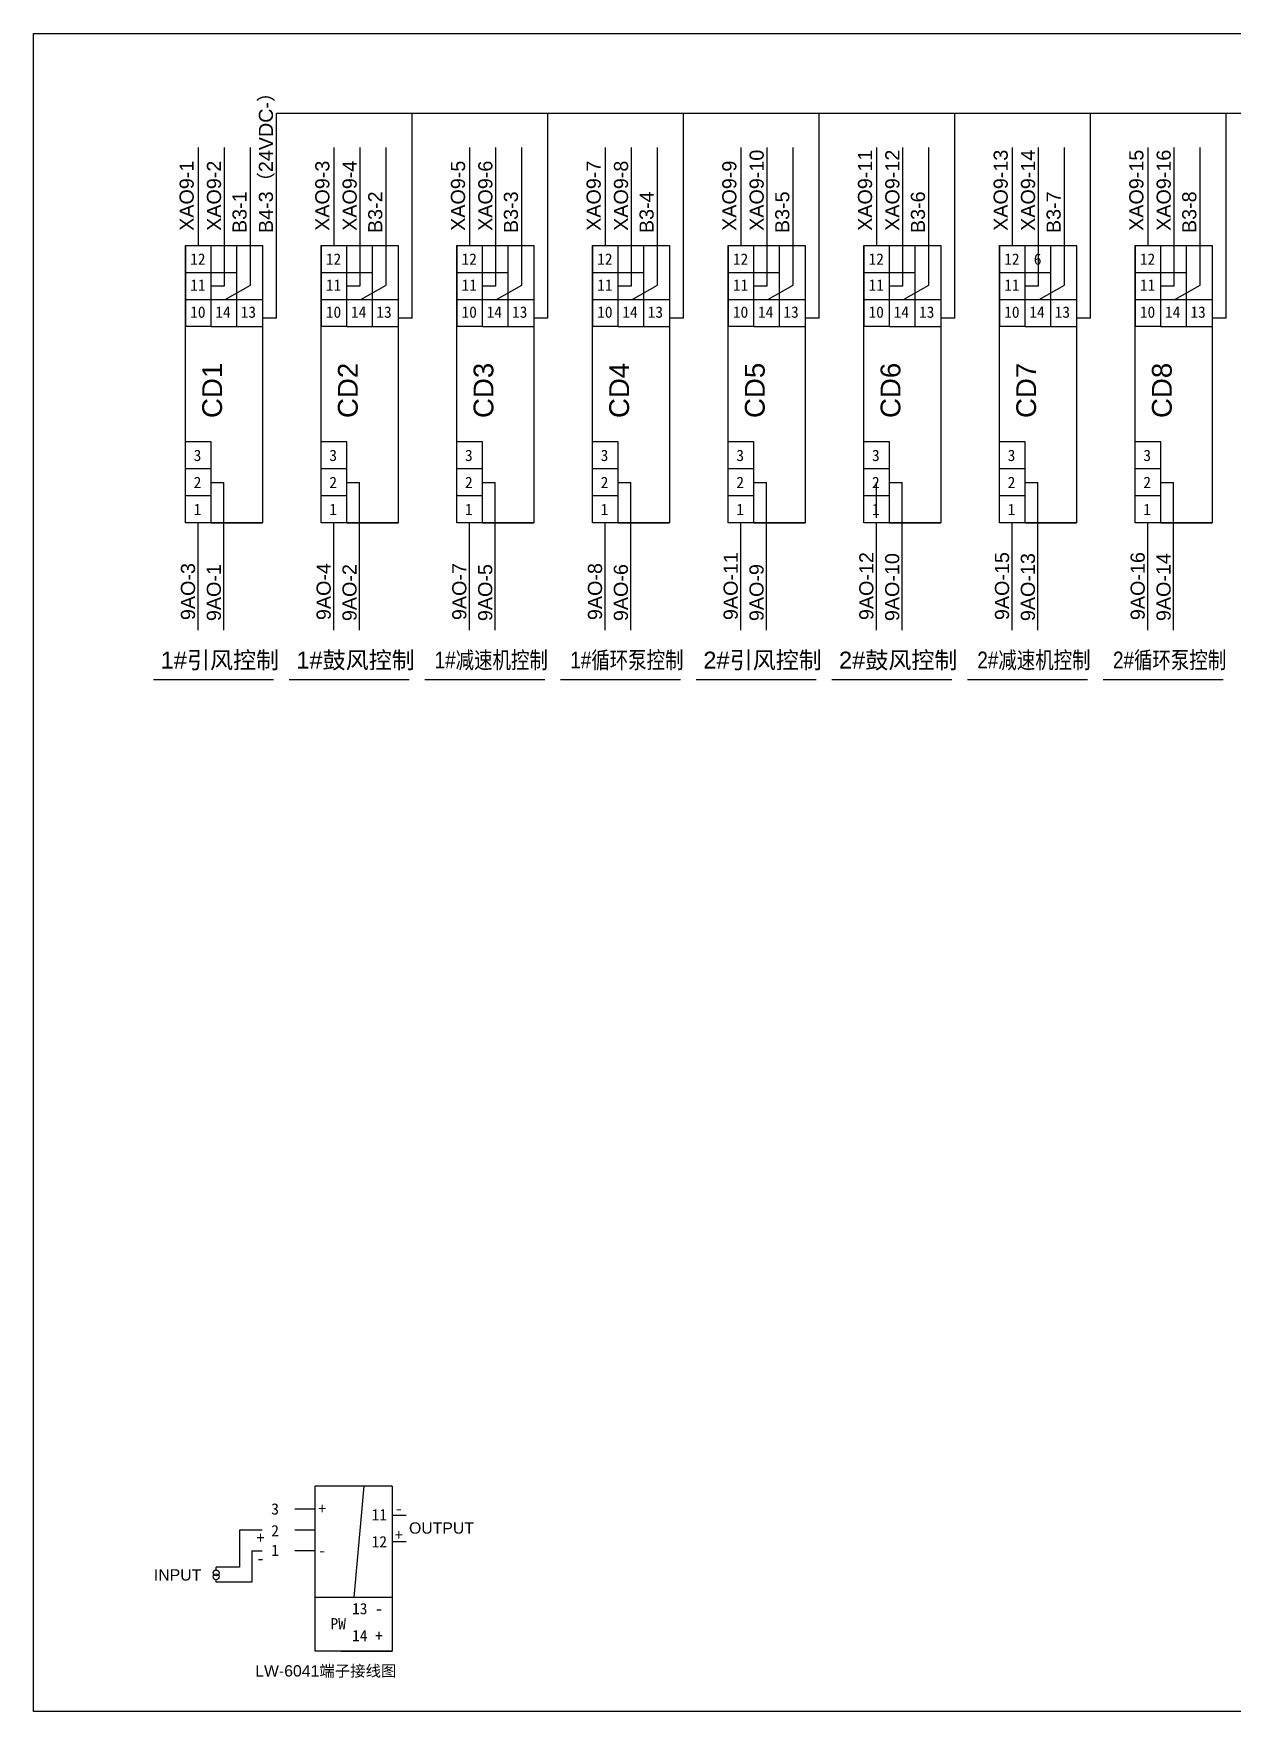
# Model space of a CAD drawing. Extents: x -159874 to -117758, y 9787 to 31117.
# Drawn here: x -141451 to -139330, y 16917 to 19887 of the extents above; entities that cross this region are included whole.
import ezdxf
from ezdxf.enums import TextEntityAlignment as Align

# ---------------------------------------------------------------- set-up
doc = ezdxf.new("R2010")
doc.units = 0
doc.layers.get('0').update_dxf_attribs({"linetype": 'CONTINUOUS'})
doc.layers.add('1', color=143, linetype='CONTINUOUS')
doc.layers.add('TEXT', color=3, linetype='CONTINUOUS')
doc.styles.add('Arial', font='arial.ttf')
doc.styles.get("Standard").update_dxf_attribs({"font": ''})
doc.styles.get('Standard').set_extended_font_data('SimSun')

msp = doc.modelspace()

# ---------------------------------------------------------------- linework, layer by layer
for p, q in [((-141021.09187, 19383.08503), (-141021.09187, 19745.65428)), ((-141021.09187, 19745.65428), (-137421.09187, 19745.65428)), ((-140781.09187, 19383.08503), (-140781.09187, 19745.65428)), ((-140541.09187, 19383.08503), (-140541.09187, 19745.65428)), ((-140301.09187, 19383.08503), (-140301.09187, 19745.65428)), ((-140061.09187, 19383.08503), (-140061.09187, 19745.65428)), ((-139821.09187, 19383.08503), (-139821.09187, 19745.65428)), ((-139581.09187, 19383.08503), (-139581.09187, 19745.65428)), ((-139341.09187, 19383.08503), (-139341.09187, 19745.65428)), ((-141159.28754, 19684.66827), (-141159.28754, 19511.19195)), ((-141113.6794, 19684.66827), (-141113.6794, 19439.62884)), ((-141066.69982, 19441.32991), (-141066.69982, 19684.66827)), ((-140919.28754, 19684.66827), (-140919.28754, 19511.19195)), ((-140873.6794, 19684.66827), (-140873.6794, 19439.62884)), ((-140826.69982, 19441.32991), (-140826.69982, 19684.66827)), ((-140679.28754, 19684.66827), (-140679.28754, 19511.19195)), ((-140633.6794, 19684.66827), (-140633.6794, 19439.62884)), ((-140586.69982, 19441.32991), (-140586.69982, 19684.66827)), ((-140439.28754, 19684.66827), (-140439.28754, 19511.19195)), ((-140393.6794, 19684.66827), (-140393.6794, 19439.62884)), ((-140346.69982, 19441.32991), (-140346.69982, 19684.66827)), ((-140199.28754, 19684.66827), (-140199.28754, 19511.19195)), ((-140153.6794, 19684.66827), (-140153.6794, 19439.62884)), ((-140106.69982, 19441.32991), (-140106.69982, 19684.66827)), ((-139959.28754, 19684.66827), (-139959.28754, 19511.19195)), ((-139913.6794, 19684.66827), (-139913.6794, 19439.62884)), ((-139866.69982, 19441.32991), (-139866.69982, 19684.66827)), ((-139719.28754, 19684.66827), (-139719.28754, 19511.19195)), ((-139673.6794, 19684.66827), (-139673.6794, 19439.62884)), ((-139626.69982, 19441.32991), (-139626.69982, 19684.66827)), ((-139479.28754, 19684.66827), (-139479.28754, 19511.19195)), ((-139433.6794, 19684.66827), (-139433.6794, 19439.62884)), ((-139386.69982, 19441.32991), (-139386.69982, 19684.66827)), ((-141113.6794, 19439.62884), (-141136.48352, 19439.62884)), ((-141111.56031, 19415.59382), (-141066.69982, 19441.32991)), ((-140873.6794, 19439.62884), (-140896.48352, 19439.62884)), ((-140871.56031, 19415.59382), (-140826.69982, 19441.32991)), ((-140633.6794, 19439.62884), (-140656.48352, 19439.62884)), ((-140631.56031, 19415.59382), (-140586.69982, 19441.32991)), ((-140393.6794, 19439.62884), (-140416.48352, 19439.62884)), ((-140391.56031, 19415.59382), (-140346.69982, 19441.32991)), ((-140153.6794, 19439.62884), (-140176.48352, 19439.62884)), ((-140151.56031, 19415.59382), (-140106.69982, 19441.32991)), ((-139913.6794, 19439.62884), (-139936.48352, 19439.62884)), ((-139911.56031, 19415.59382), (-139866.69982, 19441.32991)), ((-139673.6794, 19439.62884), (-139696.48352, 19439.62884)), ((-139671.56031, 19415.59382), (-139626.69982, 19441.32991)), ((-139433.6794, 19439.62884), (-139456.48352, 19439.62884)), ((-139431.56031, 19415.59382), (-139386.69982, 19441.32991)), ((-141021.09187, 19383.08503), (-141045.57155, 19383.08503)), ((-140781.09187, 19383.08503), (-140805.57155, 19383.08503)), ((-140541.09187, 19383.08503), (-140565.57155, 19383.08503)), ((-140301.09187, 19383.08503), (-140325.57155, 19383.08503)), ((-140061.09187, 19383.08503), (-140085.57155, 19383.08503)), ((-139821.09187, 19383.08503), (-139845.57155, 19383.08503)), ((-139581.09187, 19383.08503), (-139605.57155, 19383.08503)), ((-139341.09187, 19383.08503), (-139365.57155, 19383.08503)), ((-141136.48352, 19092.22886), (-141113.98352, 19092.22886)), ((-141113.98352, 18830.63491), (-141113.98352, 19092.22886)), ((-140896.48352, 19092.22886), (-140873.98352, 19092.22886)), ((-140873.98352, 18830.63491), (-140873.98352, 19092.22886)), ((-140656.48352, 19092.22886), (-140633.98352, 19092.22886)), ((-140633.98352, 18830.63491), (-140633.98352, 19092.22886)), ((-140416.48352, 19092.22886), (-140393.98352, 19092.22886)), ((-140393.98352, 18830.63491), (-140393.98352, 19092.22886)), ((-140176.48352, 19092.22886), (-140153.98352, 19092.22886)), ((-140153.98352, 18830.63491), (-140153.98352, 19092.22886)), ((-139959.59166, 19029.56145), (-139959.59166, 19092.22886)), ((-139936.48352, 19092.22886), (-139913.98352, 19092.22886)), ((-139913.98352, 18830.63491), (-139913.98352, 19092.22886)), ((-139696.48352, 19092.22886), (-139673.98352, 19092.22886)), ((-139673.98352, 18830.63491), (-139673.98352, 19092.22886)), ((-139456.48352, 19092.22886), (-139433.98352, 19092.22886)), ((-139433.98352, 18830.63491), (-139433.98352, 19092.22886)), ((-141159.59166, 18830.63491), (-141159.59166, 19020.53027)), ((-140919.59166, 18830.63491), (-140919.59166, 19020.53027)), ((-140679.59166, 18830.63491), (-140679.59166, 19020.53027)), ((-140439.59166, 18830.63491), (-140439.59166, 19020.53027)), ((-140199.59166, 18830.63491), (-140199.59166, 19020.53027)), ((-139959.59166, 18830.63491), (-139959.59166, 19020.53027)), ((-139719.59166, 18830.63491), (-139719.59166, 19020.53027)), ((-139479.59166, 18830.63491), (-139479.59166, 19020.53027)), ((-141238.64617, 18743.03828), (-141026.08478, 18743.03828)), ((-140998.64617, 18743.03828), (-140786.08478, 18743.03828)), ((-140758.64617, 18743.03828), (-140546.08478, 18743.03828)), ((-140518.64617, 18743.03828), (-140306.08478, 18743.03828)), ((-140278.64617, 18743.03828), (-140066.08478, 18743.03828)), ((-140038.64617, 18743.03828), (-139826.08478, 18743.03828)), ((-139798.64617, 18743.03828), (-139586.08478, 18743.03828)), ((-139558.64617, 18743.03828), (-139346.08478, 18743.03828)), ((-140866.54552, 17315.34904), (-140884.26306, 17118.88855)), ((-140952.37111, 17274.91298), (-140988.63299, 17274.91298)), ((-140791.37141, 17263.49288), (-140815.85109, 17263.49288)), ((-141046.10379, 17237.58731), (-141086.54845, 17237.58731)), ((-141086.54845, 17237.58731), (-141086.54845, 17171.87147)), ((-140952.37111, 17237.58731), (-140988.63299, 17237.58731)), ((-141064.67143, 17201.03933), (-141064.67143, 17145.37875)), ((-141064.67143, 17201.03933), (-141046.10379, 17201.03933)), ((-140952.37111, 17201.03933), (-140988.63299, 17201.03933)), ((-140791.37141, 17216.67729), (-140815.85109, 17216.67729)), ((-141086.54845, 17171.87147), (-141127.70932, 17171.87147)), ((-141127.70932, 17166.96263), (-141127.70932, 17171.87147)), ((-141127.70932, 17145.37875), (-141127.70932, 17149.86892)), ((-141064.67143, 17145.37875), (-141127.70932, 17145.37875)), ((-140952.37111, 17118.88855), (-140816.15502, 17118.88855))]:
    msp.add_line(p, q)
at = {"color": 1}
for p, q in [((-141182.09156, 19511.19195), (-141182.09156, 19463.39289)), ((-141182.09156, 19020.53027), (-141182.09156, 19511.19195)), ((-141182.09156, 19511.19195), (-141045.87547, 19511.19195)), ((-141136.48352, 19463.39289), (-141136.48352, 19511.19195)), ((-141090.87547, 19367.79476), (-141090.87547, 19511.19195)), ((-141045.87547, 19511.19195), (-141045.87547, 19020.53027)), ((-140942.09156, 19511.19195), (-140942.09156, 19463.39289)), ((-140942.09156, 19020.53027), (-140942.09156, 19511.19195)), ((-140942.09156, 19511.19195), (-140805.87547, 19511.19195)), ((-140896.48352, 19463.39289), (-140896.48352, 19511.19195)), ((-140850.87547, 19367.79476), (-140850.87547, 19511.19195)), ((-140805.87547, 19511.19195), (-140805.87547, 19020.53027)), ((-140702.09156, 19511.19195), (-140702.09156, 19463.39289)), ((-140702.09156, 19020.53027), (-140702.09156, 19511.19195)), ((-140702.09156, 19511.19195), (-140565.87547, 19511.19195)), ((-140656.48352, 19463.39289), (-140656.48352, 19511.19195)), ((-140610.87547, 19367.79476), (-140610.87547, 19511.19195)), ((-140565.87547, 19511.19195), (-140565.87547, 19020.53027)), ((-140462.09156, 19511.19195), (-140462.09156, 19463.39289)), ((-140462.09156, 19020.53027), (-140462.09156, 19511.19195)), ((-140462.09156, 19511.19195), (-140325.87547, 19511.19195)), ((-140416.48352, 19463.39289), (-140416.48352, 19511.19195)), ((-140370.87547, 19367.79476), (-140370.87547, 19511.19195)), ((-140325.87547, 19511.19195), (-140325.87547, 19020.53027)), ((-140222.09156, 19511.19195), (-140222.09156, 19463.39289)), ((-140222.09156, 19020.53027), (-140222.09156, 19511.19195)), ((-140222.09156, 19511.19195), (-140085.87547, 19511.19195)), ((-140176.48352, 19463.39289), (-140176.48352, 19511.19195)), ((-140130.87547, 19367.79476), (-140130.87547, 19511.19195)), ((-140085.87547, 19511.19195), (-140085.87547, 19020.53027)), ((-139982.09156, 19511.19195), (-139982.09156, 19463.39289)), ((-139982.09156, 19020.53027), (-139982.09156, 19511.19195)), ((-139982.09156, 19511.19195), (-139845.87547, 19511.19195)), ((-139936.48352, 19463.39289), (-139936.48352, 19511.19195)), ((-139890.87547, 19367.79476), (-139890.87547, 19511.19195)), ((-139845.87547, 19511.19195), (-139845.87547, 19020.53027)), ((-139742.09156, 19511.19195), (-139742.09156, 19463.39289)), ((-139742.09156, 19020.53027), (-139742.09156, 19511.19195)), ((-139742.09156, 19511.19195), (-139605.87547, 19511.19195)), ((-139696.48352, 19463.39289), (-139696.48352, 19511.19195)), ((-139650.87547, 19367.79476), (-139650.87547, 19511.19195)), ((-139605.87547, 19511.19195), (-139605.87547, 19020.53027)), ((-139502.09156, 19511.19195), (-139502.09156, 19463.39289)), ((-139502.09156, 19020.53027), (-139502.09156, 19511.19195)), ((-139502.09156, 19511.19195), (-139365.87547, 19511.19195)), ((-139456.48352, 19463.39289), (-139456.48352, 19511.19195)), ((-139410.87547, 19367.79476), (-139410.87547, 19511.19195)), ((-139365.87547, 19511.19195), (-139365.87547, 19020.53027)), ((-141182.09156, 19463.39289), (-141182.09156, 19367.79476)), ((-141182.09156, 19463.39289), (-141136.48352, 19463.39289)), ((-141136.48352, 19367.79476), (-141136.48352, 19463.39289)), ((-141136.48352, 19463.39289), (-141090.87547, 19463.39289)), ((-140942.09156, 19463.39289), (-140942.09156, 19367.79476)), ((-140942.09156, 19463.39289), (-140896.48352, 19463.39289)), ((-140896.48352, 19367.79476), (-140896.48352, 19463.39289)), ((-140896.48352, 19463.39289), (-140850.87547, 19463.39289)), ((-140702.09156, 19463.39289), (-140702.09156, 19367.79476)), ((-140702.09156, 19463.39289), (-140656.48352, 19463.39289)), ((-140656.48352, 19367.79476), (-140656.48352, 19463.39289)), ((-140656.48352, 19463.39289), (-140610.87547, 19463.39289)), ((-140462.09156, 19463.39289), (-140462.09156, 19367.79476)), ((-140462.09156, 19463.39289), (-140416.48352, 19463.39289)), ((-140416.48352, 19367.79476), (-140416.48352, 19463.39289)), ((-140416.48352, 19463.39289), (-140370.87547, 19463.39289)), ((-140222.09156, 19463.39289), (-140222.09156, 19367.79476)), ((-140222.09156, 19463.39289), (-140176.48352, 19463.39289)), ((-140176.48352, 19367.79476), (-140176.48352, 19463.39289)), ((-140176.48352, 19463.39289), (-140130.87547, 19463.39289)), ((-139982.09156, 19463.39289), (-139982.09156, 19367.79476)), ((-139982.09156, 19463.39289), (-139936.48352, 19463.39289)), ((-139936.48352, 19367.79476), (-139936.48352, 19463.39289)), ((-139936.48352, 19463.39289), (-139890.87547, 19463.39289)), ((-139742.09156, 19463.39289), (-139742.09156, 19367.79476)), ((-139742.09156, 19463.39289), (-139696.48352, 19463.39289)), ((-139696.48352, 19367.79476), (-139696.48352, 19463.39289)), ((-139696.48352, 19463.39289), (-139650.87547, 19463.39289)), ((-139502.09156, 19463.39289), (-139502.09156, 19367.79476)), ((-139502.09156, 19463.39289), (-139456.48352, 19463.39289)), ((-139456.48352, 19367.79476), (-139456.48352, 19463.39289)), ((-139456.48352, 19463.39289), (-139410.87547, 19463.39289)), ((-141182.09156, 19415.59382), (-141136.48352, 19415.59382)), ((-141136.48352, 19415.59382), (-141045.87547, 19415.59382)), ((-140942.09156, 19415.59382), (-140896.48352, 19415.59382)), ((-140896.48352, 19415.59382), (-140805.87547, 19415.59382)), ((-140702.09156, 19415.59382), (-140656.48352, 19415.59382)), ((-140656.48352, 19415.59382), (-140565.87547, 19415.59382)), ((-140462.09156, 19415.59382), (-140416.48352, 19415.59382)), ((-140416.48352, 19415.59382), (-140325.87547, 19415.59382)), ((-140222.09156, 19415.59382), (-140176.48352, 19415.59382)), ((-140176.48352, 19415.59382), (-140085.87547, 19415.59382)), ((-139982.09156, 19415.59382), (-139936.48352, 19415.59382)), ((-139936.48352, 19415.59382), (-139845.87547, 19415.59382)), ((-139742.09156, 19415.59382), (-139696.48352, 19415.59382)), ((-139696.48352, 19415.59382), (-139605.87547, 19415.59382)), ((-139502.09156, 19415.59382), (-139456.48352, 19415.59382)), ((-139456.48352, 19415.59382), (-139365.87547, 19415.59382)), ((-141136.48352, 19367.79476), (-141182.09156, 19367.79476)), ((-141136.48352, 19367.79476), (-141045.87547, 19367.79476)), ((-140896.48352, 19367.79476), (-140942.09156, 19367.79476)), ((-140896.48352, 19367.79476), (-140805.87547, 19367.79476)), ((-140656.48352, 19367.79476), (-140702.09156, 19367.79476)), ((-140656.48352, 19367.79476), (-140565.87547, 19367.79476)), ((-140416.48352, 19367.79476), (-140462.09156, 19367.79476)), ((-140416.48352, 19367.79476), (-140325.87547, 19367.79476)), ((-140176.48352, 19367.79476), (-140222.09156, 19367.79476)), ((-140176.48352, 19367.79476), (-140085.87547, 19367.79476)), ((-139936.48352, 19367.79476), (-139982.09156, 19367.79476)), ((-139936.48352, 19367.79476), (-139845.87547, 19367.79476)), ((-139696.48352, 19367.79476), (-139742.09156, 19367.79476)), ((-139696.48352, 19367.79476), (-139605.87547, 19367.79476)), ((-139456.48352, 19367.79476), (-139502.09156, 19367.79476)), ((-139456.48352, 19367.79476), (-139365.87547, 19367.79476)), ((-141136.48352, 19163.92745), (-141182.09156, 19163.92745)), ((-141182.09156, 19116.12839), (-141182.09156, 19163.92745)), ((-141136.48352, 19116.12839), (-141136.48352, 19163.92745)), ((-140896.48352, 19163.92745), (-140942.09156, 19163.92745)), ((-140942.09156, 19116.12839), (-140942.09156, 19163.92745)), ((-140896.48352, 19116.12839), (-140896.48352, 19163.92745)), ((-140656.48352, 19163.92745), (-140702.09156, 19163.92745)), ((-140702.09156, 19116.12839), (-140702.09156, 19163.92745)), ((-140656.48352, 19116.12839), (-140656.48352, 19163.92745)), ((-140416.48352, 19163.92745), (-140462.09156, 19163.92745)), ((-140462.09156, 19116.12839), (-140462.09156, 19163.92745)), ((-140416.48352, 19116.12839), (-140416.48352, 19163.92745)), ((-140176.48352, 19163.92745), (-140222.09156, 19163.92745)), ((-140222.09156, 19116.12839), (-140222.09156, 19163.92745)), ((-140176.48352, 19116.12839), (-140176.48352, 19163.92745)), ((-139936.48352, 19163.92745), (-139982.09156, 19163.92745)), ((-139982.09156, 19116.12839), (-139982.09156, 19163.92745)), ((-139936.48352, 19116.12839), (-139936.48352, 19163.92745)), ((-139696.48352, 19163.92745), (-139742.09156, 19163.92745)), ((-139742.09156, 19116.12839), (-139742.09156, 19163.92745)), ((-139696.48352, 19116.12839), (-139696.48352, 19163.92745)), ((-139456.48352, 19163.92745), (-139502.09156, 19163.92745)), ((-139502.09156, 19116.12839), (-139502.09156, 19163.92745)), ((-139456.48352, 19116.12839), (-139456.48352, 19163.92745)), ((-141136.48352, 19116.12839), (-141182.09156, 19116.12839)), ((-141182.09156, 19068.32933), (-141182.09156, 19116.12839)), ((-141136.48352, 19116.12839), (-141182.09156, 19116.12839)), ((-141136.48352, 19116.12839), (-141182.09156, 19116.12839)), ((-141136.48352, 19068.32933), (-141136.48352, 19116.12839)), ((-140896.48352, 19116.12839), (-140942.09156, 19116.12839)), ((-140942.09156, 19068.32933), (-140942.09156, 19116.12839)), ((-140896.48352, 19116.12839), (-140942.09156, 19116.12839)), ((-140896.48352, 19116.12839), (-140942.09156, 19116.12839)), ((-140896.48352, 19116.12839), (-140942.09156, 19116.12839)), ((-140896.48352, 19068.32933), (-140896.48352, 19116.12839)), ((-140656.48352, 19116.12839), (-140702.09156, 19116.12839)), ((-140702.09156, 19068.32933), (-140702.09156, 19116.12839)), ((-140656.48352, 19116.12839), (-140702.09156, 19116.12839)), ((-140656.48352, 19116.12839), (-140702.09156, 19116.12839)), ((-140656.48352, 19116.12839), (-140702.09156, 19116.12839)), ((-140656.48352, 19068.32933), (-140656.48352, 19116.12839)), ((-140416.48352, 19116.12839), (-140462.09156, 19116.12839)), ((-140462.09156, 19068.32933), (-140462.09156, 19116.12839)), ((-140416.48352, 19116.12839), (-140462.09156, 19116.12839)), ((-140416.48352, 19116.12839), (-140462.09156, 19116.12839)), ((-140416.48352, 19116.12839), (-140462.09156, 19116.12839)), ((-140416.48352, 19068.32933), (-140416.48352, 19116.12839)), ((-140176.48352, 19116.12839), (-140222.09156, 19116.12839)), ((-140222.09156, 19068.32933), (-140222.09156, 19116.12839)), ((-140176.48352, 19116.12839), (-140222.09156, 19116.12839)), ((-140176.48352, 19116.12839), (-140222.09156, 19116.12839)), ((-140176.48352, 19116.12839), (-140222.09156, 19116.12839)), ((-140176.48352, 19068.32933), (-140176.48352, 19116.12839)), ((-139936.48352, 19116.12839), (-139982.09156, 19116.12839)), ((-139982.09156, 19068.32933), (-139982.09156, 19116.12839)), ((-139936.48352, 19116.12839), (-139982.09156, 19116.12839)), ((-139936.48352, 19116.12839), (-139982.09156, 19116.12839)), ((-139936.48352, 19116.12839), (-139982.09156, 19116.12839)), ((-139936.48352, 19068.32933), (-139936.48352, 19116.12839)), ((-139696.48352, 19116.12839), (-139742.09156, 19116.12839)), ((-139742.09156, 19068.32933), (-139742.09156, 19116.12839)), ((-139696.48352, 19116.12839), (-139742.09156, 19116.12839)), ((-139696.48352, 19116.12839), (-139742.09156, 19116.12839)), ((-139696.48352, 19116.12839), (-139742.09156, 19116.12839)), ((-139696.48352, 19068.32933), (-139696.48352, 19116.12839)), ((-139456.48352, 19116.12839), (-139502.09156, 19116.12839)), ((-139502.09156, 19068.32933), (-139502.09156, 19116.12839)), ((-139456.48352, 19116.12839), (-139502.09156, 19116.12839)), ((-139456.48352, 19116.12839), (-139502.09156, 19116.12839)), ((-139456.48352, 19116.12839), (-139502.09156, 19116.12839)), ((-139456.48352, 19068.32933), (-139456.48352, 19116.12839)), ((-141136.48352, 19068.32933), (-141182.09156, 19068.32933)), ((-141182.09156, 19020.53027), (-141182.09156, 19068.32933)), ((-141136.48352, 19068.32933), (-141182.09156, 19068.32933)), ((-141136.48352, 19020.53027), (-141136.48352, 19068.32933)), ((-140896.48352, 19068.32933), (-140942.09156, 19068.32933)), ((-140942.09156, 19020.53027), (-140942.09156, 19068.32933)), ((-140896.48352, 19068.32933), (-140942.09156, 19068.32933)), ((-140896.48352, 19020.53027), (-140896.48352, 19068.32933)), ((-140656.48352, 19068.32933), (-140702.09156, 19068.32933)), ((-140702.09156, 19020.53027), (-140702.09156, 19068.32933)), ((-140656.48352, 19068.32933), (-140702.09156, 19068.32933)), ((-140656.48352, 19020.53027), (-140656.48352, 19068.32933)), ((-140416.48352, 19068.32933), (-140462.09156, 19068.32933)), ((-140462.09156, 19020.53027), (-140462.09156, 19068.32933)), ((-140416.48352, 19068.32933), (-140462.09156, 19068.32933)), ((-140416.48352, 19020.53027), (-140416.48352, 19068.32933)), ((-140176.48352, 19068.32933), (-140222.09156, 19068.32933)), ((-140222.09156, 19020.53027), (-140222.09156, 19068.32933)), ((-140176.48352, 19068.32933), (-140222.09156, 19068.32933)), ((-140176.48352, 19020.53027), (-140176.48352, 19068.32933)), ((-139936.48352, 19068.32933), (-139982.09156, 19068.32933)), ((-139982.09156, 19020.53027), (-139982.09156, 19068.32933)), ((-139936.48352, 19068.32933), (-139982.09156, 19068.32933)), ((-139936.48352, 19020.53027), (-139936.48352, 19068.32933)), ((-139696.48352, 19068.32933), (-139742.09156, 19068.32933)), ((-139742.09156, 19020.53027), (-139742.09156, 19068.32933)), ((-139696.48352, 19068.32933), (-139742.09156, 19068.32933)), ((-139696.48352, 19020.53027), (-139696.48352, 19068.32933)), ((-139456.48352, 19068.32933), (-139502.09156, 19068.32933)), ((-139502.09156, 19020.53027), (-139502.09156, 19068.32933)), ((-139456.48352, 19068.32933), (-139502.09156, 19068.32933)), ((-139456.48352, 19020.53027), (-139456.48352, 19068.32933)), ((-141136.48352, 19020.53027), (-141182.09156, 19020.53027)), ((-141045.87547, 19020.53027), (-141182.09156, 19020.53027)), ((-141136.48352, 19020.53027), (-141045.87547, 19020.53027)), ((-140896.48352, 19020.53027), (-140942.09156, 19020.53027)), ((-140805.87547, 19020.53027), (-140942.09156, 19020.53027)), ((-140896.48352, 19020.53027), (-140805.87547, 19020.53027)), ((-140656.48352, 19020.53027), (-140702.09156, 19020.53027)), ((-140565.87547, 19020.53027), (-140702.09156, 19020.53027)), ((-140656.48352, 19020.53027), (-140565.87547, 19020.53027)), ((-140416.48352, 19020.53027), (-140462.09156, 19020.53027)), ((-140325.87547, 19020.53027), (-140462.09156, 19020.53027)), ((-140416.48352, 19020.53027), (-140325.87547, 19020.53027)), ((-140176.48352, 19020.53027), (-140222.09156, 19020.53027)), ((-140085.87547, 19020.53027), (-140222.09156, 19020.53027)), ((-140176.48352, 19020.53027), (-140085.87547, 19020.53027)), ((-139936.48352, 19020.53027), (-139982.09156, 19020.53027)), ((-139845.87547, 19020.53027), (-139982.09156, 19020.53027)), ((-139936.48352, 19020.53027), (-139845.87547, 19020.53027)), ((-139696.48352, 19020.53027), (-139742.09156, 19020.53027)), ((-139605.87547, 19020.53027), (-139742.09156, 19020.53027)), ((-139696.48352, 19020.53027), (-139605.87547, 19020.53027)), ((-139456.48352, 19020.53027), (-139502.09156, 19020.53027)), ((-139365.87547, 19020.53027), (-139502.09156, 19020.53027)), ((-139456.48352, 19020.53027), (-139365.87547, 19020.53027)), ((-140952.37111, 17023.29042), (-140952.37111, 17315.34904)), ((-140816.15502, 17315.34904), (-140952.37111, 17315.34904)), ((-140816.15502, 17315.34904), (-140816.15502, 17023.29042)), ((-140952.37111, 17071.08949), (-140952.37111, 17118.88855)), ((-140952.37111, 17023.29042), (-140952.37111, 17071.08949)), ((-140906.76306, 17023.29042), (-140952.37111, 17023.29042)), ((-140816.15502, 17023.29042), (-140952.37111, 17023.29042)), ((-140906.76306, 17023.29042), (-140816.15502, 17023.29042))]:
    msp.add_line(p, q, dxfattribs=at)
for centre in [(-141127.70932, 17161.76445), (-141127.70932, 17155.06709)]:
    msp.add_circle(centre, 5.19818)
at = {"layer": '1'}
for p, q in [((-141450.5862, 19886.6219), (-137250.58623, 19886.6219)), ((-141450.5862, 16916.62189), (-141450.5862, 19886.6219)), ((-137250.58623, 16916.62189), (-141450.5862, 16916.62189))]:
    msp.add_line(p, q, dxfattribs=at)

# ---------------------------------------------------------------- texts
at = {"color": 3, "style": 'Arial'}
for s, p in [('B4-3（24VDC-）', (-141027.08717, 19533.4549)), ('XAO9-10', (-140158.98338, 19537.39617)), ('XAO9-11', (-139967.33574, 19537.39617)), ('XAO9-12', (-139918.98338, 19537.39617)), ('XAO9-13', (-139727.33574, 19537.39617)), ('XAO9-14', (-139678.98338, 19537.39617)), ('XAO9-15', (-139487.33574, 19537.39617)), ('XAO9-16', (-139438.98338, 19537.39617)), ('XAO9-1', (-141167.33574, 19537.39617)), ('XAO9-2', (-141118.98338, 19537.39617)), ('XAO9-3', (-140927.33574, 19537.39617)), ('XAO9-4', (-140878.98338, 19537.39617)), ('XAO9-5', (-140687.33574, 19537.39617)), ('XAO9-6', (-140638.98338, 19537.39617)), ('XAO9-7', (-140447.33574, 19537.39617)), ('XAO9-8', (-140398.98338, 19537.39617)), ('XAO9-9', (-140207.33574, 19537.39617)), ('B3-1', (-141073.71232, 19533.4549)), ('B3-2', (-140833.71232, 19533.4549)), ('B3-3', (-140593.71232, 19533.4549)), ('B3-4', (-140353.71232, 19533.4549)), ('B3-5', (-140113.71232, 19533.4549)), ('B3-6', (-139873.71232, 19533.4549)), ('B3-7', (-139633.71232, 19533.4549)), ('B3-8', (-139393.71232, 19533.4549)), ('9AO-11', (-140205.00442, 18848.40244)), ('9AO-12', (-139965.00442, 18848.40244)), ('9AO-10', (-139919.21977, 18846.60861)), ('9AO-15', (-139725.00442, 18848.40244)), ('9AO-13', (-139679.21977, 18846.60861)), ('9AO-16', (-139485.00442, 18848.40244)), ('9AO-14', (-139439.21977, 18846.60861)), ('9AO-3', (-141165.00442, 18848.40244)), ('9AO-1', (-141119.21977, 18846.60861)), ('9AO-4', (-140925.00442, 18848.40244)), ('9AO-2', (-140879.21977, 18846.60861)), ('9AO-7', (-140685.00442, 18848.40244)), ('9AO-5', (-140639.21977, 18846.60861)), ('9AO-8', (-140445.00442, 18848.40244)), ('9AO-6', (-140399.21977, 18846.60861)), ('9AO-9', (-140159.21977, 18846.60861))]:
    msp.add_text(s, height=25, rotation=90, dxfattribs=at).set_placement(p)
at = {"color": 3}
for s, p in [('12', (-141160.01251, 19487.44866)), ('12', (-140920.01251, 19487.44866)), ('12', (-140680.01251, 19487.44866)), ('12', (-140440.01251, 19487.44866)), ('12', (-140200.01251, 19487.44866)), ('12', (-139960.01251, 19487.44866)), ('12', (-139720.01251, 19487.44866)), ('6', (-139674.40446, 19487.44866)), ('12', (-139480.01251, 19487.44866)), ('11', (-141160.01251, 19441.36563)), ('11', (-140920.01251, 19441.36563)), ('11', (-140680.01251, 19441.36563)), ('11', (-140440.01251, 19441.36563)), ('11', (-140200.01251, 19441.36563)), ('11', (-139960.01251, 19441.36563)), ('11', (-139720.01251, 19441.36563)), ('11', (-139480.01251, 19441.36563)), ('10', (-141160.01251, 19393.56657)), ('14', (-141115.62055, 19393.56657)), ('13', (-141070.62055, 19393.56657)), ('10', (-140920.01251, 19393.56657)), ('14', (-140875.62055, 19393.56657)), ('13', (-140830.62055, 19393.56657)), ('10', (-140680.01251, 19393.56657)), ('14', (-140635.62055, 19393.56657)), ('13', (-140590.62055, 19393.56657)), ('10', (-140440.01251, 19393.56657)), ('14', (-140395.62055, 19393.56657)), ('13', (-140350.62055, 19393.56657)), ('10', (-140200.01251, 19393.56657)), ('14', (-140155.62055, 19393.56657)), ('13', (-140110.62055, 19393.56657)), ('10', (-139960.01251, 19393.56657)), ('14', (-139915.62055, 19393.56657)), ('13', (-139870.62055, 19393.56657)), ('10', (-139720.01251, 19393.56657)), ('14', (-139675.62055, 19393.56657)), ('13', (-139630.62055, 19393.56657)), ('10', (-139480.01251, 19393.56657)), ('14', (-139435.62055, 19393.56657)), ('13', (-139390.62055, 19393.56657)), ('3', (-141160.62055, 19139.96577)), ('3', (-140920.62055, 19139.96577)), ('3', (-140680.62055, 19139.96577)), ('3', (-140440.62055, 19139.96577)), ('3', (-140200.62055, 19139.96577)), ('3', (-139960.62055, 19139.96577)), ('3', (-139720.62055, 19139.96577)), ('3', (-139480.62055, 19139.96577)), ('2', (-141160.62055, 19092.1667)), ('2', (-140920.62055, 19092.1667)), ('2', (-140680.62055, 19092.1667)), ('2', (-140440.62055, 19092.1667)), ('2', (-140200.62055, 19092.1667)), ('2', (-139960.62055, 19092.1667)), ('2', (-139720.62055, 19092.1667)), ('2', (-139480.62055, 19092.1667)), ('1', (-141160.62055, 19044.36764)), ('1', (-140920.62055, 19044.36764)), ('1', (-140680.62055, 19044.36764)), ('1', (-140440.62055, 19044.36764)), ('1', (-140200.62055, 19044.36764)), ('1', (-139960.62055, 19044.36764)), ('1', (-139720.62055, 19044.36764)), ('1', (-139480.62055, 19044.36764)), ('3', (-141023.30616, 17275.106)), ('+', (-140940.24013, 17275.91015)), ('11', (-140838.89118, 17264.8808)), ('-', (-140804.42147, 17275.84195)), ('+', (-141048.99226, 17224.14949)), ('2', (-141023.30616, 17236.56949)), ('12', (-140838.89118, 17217.08174)), ('+', (-140804.42147, 17229.02637)), ('1', (-141023.30616, 17201.87852)), ('-', (-140940.24013, 17201.47113)), ('-', (-141048.99226, 17187.6015)), ('13 -', (-140859.9523, 17098.53684)), ('PW', (-140911.6878, 17071.83414)), ('14 +', (-140859.9523, 17050.73778))]:
    msp.add_text(s, height=20, dxfattribs=at).set_placement(p, align=Align.MIDDLE_CENTER)
at = {"color": 3, "style": 'Arial'}
for s, p in [('CD1', (-141134.71938, 19254.9685)), ('CD2', (-140894.71938, 19254.9685)), ('CD3', (-140654.71938, 19254.9685)), ('CD4', (-140414.71938, 19254.9685)), ('CD5', (-140174.71938, 19254.9685)), ('CD6', (-139934.71938, 19254.9685)), ('CD7', (-139694.71938, 19254.9685)), ('CD8', (-139454.71938, 19254.9685))]:
    msp.add_text(s, height=35, rotation=90, dxfattribs=at).set_placement(p, align=Align.MIDDLE_CENTER)
at = {"layer": 'TEXT', "style": 'Arial'}
for s, p in [('1#引风控制', (-141121.02874, 18778.15778)), ('1#鼓风控制', (-140881.02874, 18778.15778)), ('2#引风控制', (-140161.02874, 18778.15778)), ('2#鼓风控制', (-139921.02874, 18778.15778))]:
    msp.add_text(s, height=29.9, dxfattribs=at).set_placement(p, align=Align.MIDDLE)
at = {"layer": 'TEXT', "style": 'Arial', "width": 0.8}
for s, p in [('1#减速机控制', (-140641.02874, 18778.15778)), ('1#循环泵控制', (-140401.02874, 18778.15778)), ('2#减速机控制', (-139681.02874, 18778.15778)), ('2#循环泵控制', (-139441.02874, 18778.15778))]:
    msp.add_text(s, height=29.9, dxfattribs=at).set_placement(p, align=Align.MIDDLE)
at = {"layer": 'TEXT', "style": 'Arial'}
for s, p in [('OUTPUT', (-140729.0088, 17241.29823)), ('INPUT', (-141195.84749, 17158.28798))]:
    msp.add_text(s, height=20, dxfattribs=at).set_placement(p, align=Align.MIDDLE_CENTER)
msp.add_text('LW-6041端子接线图', height=20, dxfattribs=at).set_placement((-141058.47775, 16978.41496))

doc.saveas('drawing.dxf')
